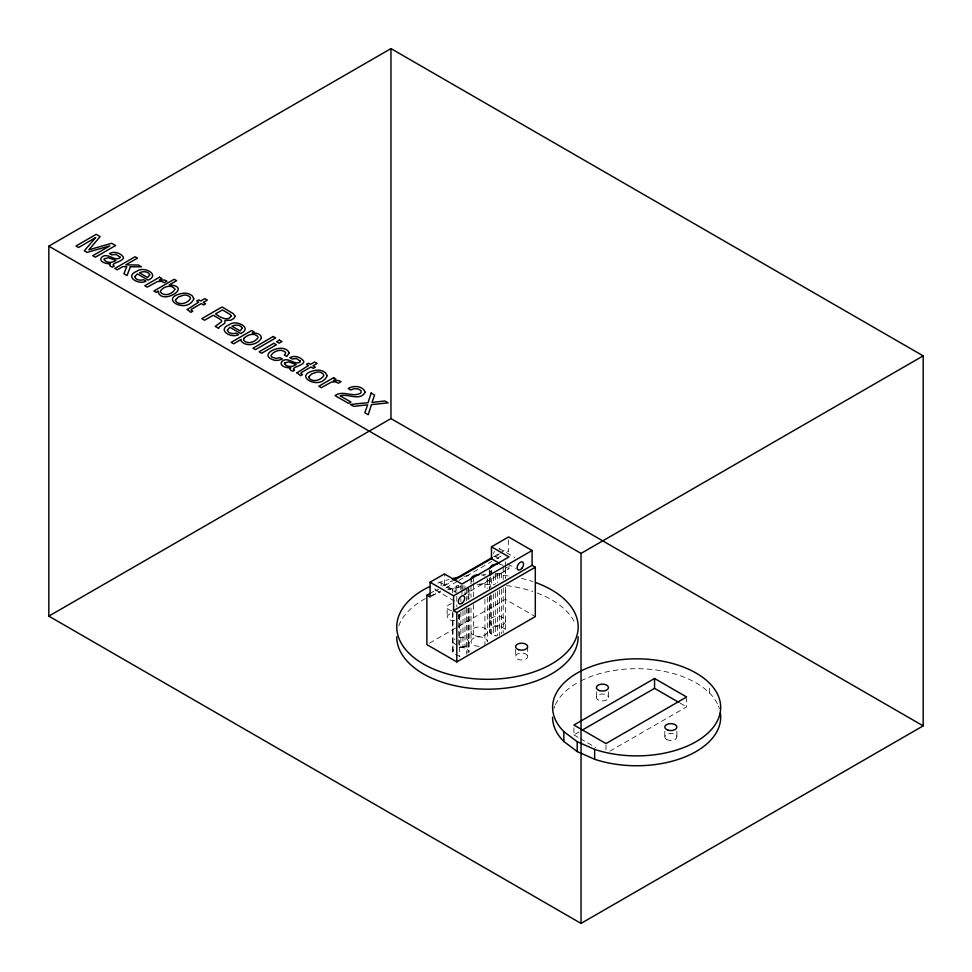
<?xml version="1.0" encoding="UTF-8"?>
<svg xmlns="http://www.w3.org/2000/svg" width="972" height="972" viewBox="0 0 972 972"><rect width="100%" height="100%" fill="white"/><g stroke="black" fill="none" stroke-linecap="round" stroke-linejoin="round"><path stroke-width="0.73" stroke-dasharray="4.86 3.65" d="M458.128 593.819L444.411 585.885L444.411 573.942M452.879 611.728L452.903 653.038L452.709 612.384M458.76 637.729C463.401 635.809 473.267 641.241 466.645 645.615A8.165 4.714 0 0 1 460.874 646.988L459.392 646.915L459.416 614.012M461.943 594.524L461.943 590.04M461.943 588.546L461.943 585.557M508.575 539.897L508.575 551.768L505.367 549.909L500.13 552.934M709.414 692.951L709.426 685.928M468.759 599.202L468.759 588.74L468.759 591.183L466.645 593.297A8.165 4.714 0 0 1 464.956 594.05M497.445 591.498L497.445 635.749C492.95 636.806 485.721 631.107 491.674 627.705A8.165 4.714 0 0 1 501.528 626.952L504.517 628.677A8.165 4.714 0 0 1 505.61 631.035L505.61 586.784M479.16 584.111A8.165 4.714 0 0 0 484.931 582.726L486.231 581.754A8.165 4.714 0 0 0 487.045 578.182M508.976 565.801L508.976 568.802L463.109 595.338M429.478 593.734L437.327 589.202M442.564 586.177L451.725 580.892M493.594 556.713L498.83 553.688M444.411 585.885L452.247 581.353M431.374 596.334L440.535 591.049M445.771 588.024L457.545 581.232M458.857 580.466L491.565 561.585M496.801 558.56L502.038 555.547M429.478 643.124L456.962 627.256M458.262 626.503L505.367 599.311L535.305 616.588M573.905 727.858L573.905 734.917L579.105 731.916M609.881 751.174L686.621 706.875L686.621 698.406M452.709 592.956L452.709 589.968A8.165 4.714 0 0 1 455.103 586.626L458.76 585.411L458.76 589.895M495.331 573.395L499.559 573.395L503.217 572.168A8.165 4.714 0 0 0 505.331 567.624M469.039 607.901L469.039 652.151C468.152 647.765 462.441 647.145 458.76 647.607L458.76 613.806M455.479 654.521L460.874 656.865M503.156 565.461L501.528 564.756A8.165 4.714 0 0 0 499.559 564.282M504.407 566.19L508.976 568.802M499.025 548.415L514.698 557.466M494.627 556.349L499.851 559.362M507.688 563.894L515.537 568.413M680.206 703.169L686.621 706.875M440.438 582.471L456.111 591.535M435.541 590.089L456.451 602.166M456.767 645.396L452.709 642.273A8.165 4.714 0 0 1 455.103 638.944M573.905 734.917L579.045 737.882M580.32 738.623L595.715 747.504M459.392 646.915L459.392 656.78M490.374 571.196L491.674 572.18M452.709 589.968L452.891 590.794M676.901 731.321L676.901 736.97M664.799 731.321L664.799 736.97M608.472 691.821L608.472 697.459A6.051 3.487 0 0 1 599.408 700.484A6.051 3.487 0 0 1 599.408 694.445A6.051 3.487 0 0 1 608.472 697.459M605.981 744.965L605.981 750.615M596.383 691.821L596.383 697.459M527.687 646.672L527.687 656.55A6.051 3.487 0 0 1 518.611 659.575A6.051 3.487 0 0 1 518.611 653.524A6.051 3.487 0 0 1 527.687 656.55M515.585 649.49L515.585 656.55M505.61 568.839L505.61 577.805M505.367 561.889L505.367 566.384M505.367 567.879L505.367 578.352M505.367 587.331L505.367 599.311M503.217 567.004L503.217 579.652M503.217 587.926L503.217 632.966M501.528 572.921L501.528 580.393M501.528 589.372L501.528 633.708M499.559 573.395L499.559 580.867M499.559 589.834L499.559 635.591M497.445 573.553L497.445 582.52M495.331 574.889L495.331 583.856M495.331 592.823L495.331 635.591M493.363 575.91L493.363 584.889M493.363 593.856L493.363 635.117M491.674 569.993L491.674 587.124M491.674 595.411L491.674 634.376M490.374 570.965L490.374 575.679M490.374 576.955L490.374 587.416M490.374 594.888L490.374 633.392M489.56 570.613L489.56 588.546M489.56 596.03L489.56 632.262M489.281 570.333L489.281 576.311M489.281 577.805L489.281 588.279M489.281 597.245L489.281 631.035M487.324 579.397L487.324 588.364M487.324 597.343L487.324 641.593A8.165 4.714 0 0 0 479.16 636.879A8.165 4.714 0 0 0 470.995 641.593L470.995 607.804M484.931 582.738L484.931 588.716M484.931 599.177L484.931 644.934M473.388 577.562L473.388 582.046M473.388 583.54L473.388 597.002M473.388 604.475L473.388 638.264M470.995 579.397L470.995 583.88M470.995 585.375L470.995 597.343M469.039 589.955L469.039 598.922M468.759 608.168L468.759 651.969M467.945 587.598L467.945 599.566M467.945 608.533L467.945 653.099M466.645 588.121L466.645 600.769M466.645 608.241L466.645 654.071M464.956 585.873L464.956 590.356M464.956 591.851L464.956 594.852M464.956 609.796L464.956 648.069M462.988 585.411L462.988 591.389M462.988 610.817L462.988 647.607M460.874 585.241L460.874 589.725M460.874 598.703L460.874 601.692M460.874 612.153L460.874 647.437M459.27 614.231L459.27 617.05M456.791 585.873L456.791 594.852M456.791 596.346L456.791 606.807M455.103 586.626L455.103 592.616M451.652 603.794A6.051 3.487 0 0 0 447.169 607.172L447.169 617.05M479.16 646.307A8.165 4.714 0 0 1 470.995 641.593M472.088 581.754A8.165 4.714 0 0 1 471.274 580.624M481.274 574.841A8.165 4.714 0 0 1 484.931 576.068M441.009 585.788A4.532 2.624 -60 0 0 439.818 582.192L439.077 582.179A4.532 2.624 -60 0 0 437.412 582.969M438.566 589.591A4.532 2.624 -60 0 1 434.97 586.784M499.547 548.852A4.532 2.624 -60 0 1 499.9 549.545M499.158 553.566A4.532 2.624 -60 0 1 498.515 554.55L497.749 555.389A4.532 2.624 -60 0 1 494.092 555.911A4.532 2.624 -60 0 1 494.481 551.197M452.709 652.151A8.165 4.714 0 0 1 453.803 649.794M458.456 615.3A6.051 3.487 0 0 1 458.456 618.787M454.787 620.415A6.051 3.487 0 0 1 447.217 617.499A6.051 3.487 0 0 1 453.219 613.551M451.652 610.55A6.051 3.487 0 0 1 447.169 607.172M398.727 625.895A90.712 52.379 0 0 1 425.748 598.424M430.9 595.86A90.712 52.379 0 0 1 440.656 591.936M447.679 589.737A90.712 52.379 0 0 1 463.984 586.213M477.106 584.78A90.712 52.379 0 0 1 494.857 584.609M506.643 585.618A90.712 52.379 0 0 1 532.814 591.462M537.127 592.993A90.712 52.379 0 0 1 575.072 623.259M437.789 583.103A90.712 52.379 0 0 1 449.113 579.47M463.984 576.347A90.712 52.379 0 0 1 469.743 575.57M483.035 574.622A90.712 52.379 0 0 1 486 574.561M494.857 574.731A90.712 52.379 0 0 1 509.522 576.129M521.442 578.376A90.712 52.379 0 0 1 532.814 581.584M553.858 708.795A84.054 48.527 0 0 1 554.842 706.024M555.437 704.664A84.054 48.527 0 0 1 579.604 681.566M580.867 680.91A84.054 48.527 0 0 1 717.822 704.651M718.417 706.012A84.054 48.527 0 0 1 719.402 708.77M489.56 619.942C488.782 626.49 499.001 627.001 503.217 624.498A8.165 4.714 0 0 0 504.517 618.812L501.528 617.086A8.165 4.714 0 0 0 491.674 617.827L489.56 619.942M475.077 635.809A8.165 4.714 0 0 0 487.324 631.727A8.165 4.714 0 0 0 475.077 627.645A8.165 4.714 0 0 0 475.077 635.809M666.573 739.437A6.051 3.487 0 0 0 676.694 737.87A6.051 3.487 0 0 0 669.283 733.593A6.051 3.487 0 0 0 666.573 739.437"/><path stroke-width="1.46" d="M532.097 565.34L532.097 550.517L508.575 536.933L491.468 546.811L508.976 556.944L461.943 584.063L444.411 573.942L430.074 582.216L430.074 597.087L426.866 595.241L426.866 644.63L456.804 661.908L535.305 616.588L535.305 567.198L532.097 565.34L453.596 610.671L456.804 612.518L535.305 567.198M453.596 610.671L453.596 595.8L430.074 582.216M489.281 568.839L491.674 565.51A8.165 4.714 0 0 1 497.445 564.125M48.819 246.135L390.963 48.6L923.181 355.873L923.181 725.865L581.037 923.4L48.819 616.127L48.819 246.135L581.037 553.408L923.181 355.873M48.819 616.127L390.963 418.592L923.181 725.865M426.866 595.241L429.478 593.734M453.037 580.126L492.282 557.466M454.86 579.847L491.468 558.718L499.256 563.213M453.596 595.8L532.097 550.517M654.557 678.48L573.905 725.039L605.981 743.556L686.621 696.997L654.557 678.48L654.557 688.358L678.93 702.428M581.718 730.409L654.557 688.358M720.361 712.998A84.054 48.527 0 0 1 681.809 758.148A84.054 48.527 0 0 1 594.645 759.266L577.186 751.55L563.845 741.49L563.833 731.624L577.186 741.685L594.645 749.388A84.042 48.515 0 0 0 719.414 715.757A84.042 48.515 0 0 0 622.031 659.575A84.042 48.515 0 0 0 563.882 731.624M594.645 749.388L594.645 759.266M581.037 553.408L581.037 923.4M577.186 741.685L577.186 751.55M491.468 546.811L491.468 558.718M456.804 612.518L456.804 661.908M390.963 48.6L390.963 418.592M470.995 579.397A8.165 4.714 0 0 1 473.388 576.068L475.077 575.315A8.165 4.714 0 0 1 479.16 574.683M578.158 636.818A90.712 52.379 0 0 1 487.434 689.184A90.712 52.379 0 0 1 396.734 636.794M535.706 582.58A90.712 52.379 0 0 1 558.718 659.332A90.712 52.379 0 0 1 424.108 664.423A90.712 52.379 0 0 1 429.575 586.602M452.016 578.717A90.712 52.379 0 0 1 459.452 577.113M563.845 741.49A84.054 48.527 0 0 1 552.57 717.227M289.146 352.958L286.849 356.457L284.444 355.059L285.707 353.176L285.355 352.192C281.212 348.413 274.153 350.941 271.224 355.023A4.301 2.479 0 0 0 271.808 357.003L276.036 358.474L279.875 357.696L282.281 359.093L279.013 360.138A7.156 4.131 0 0 1 274.444 360.211C255.235 354.646 284.711 341.245 289.146 352.958M187.244 309.497L190.828 312.316L192.784 311.186L191.059 310.068L191.569 309.169L201.204 303.616L203.561 304.977L205.578 303.799L203.221 302.438L207.34 300.069L204.837 298.623L200.718 300.992L198.725 299.838L196.696 301.016L198.689 302.171L187.244 309.497M296.995 372.859L300.591 375.69L302.547 374.56L300.822 373.442L301.332 372.543L310.967 366.979L313.312 368.339L315.341 367.173L312.984 365.812L317.103 363.431L314.6 361.985L310.481 364.366L308.476 363.212L306.459 364.378L308.452 365.533L296.995 372.859M134.877 276.57C135.327 280.276 140.746 280.677 143.637 279.729L146.067 281.139C138.559 285.464 123.748 276.242 137.088 271.152C143.504 265.878 160.623 274.432 148.23 280.13L137.429 273.885L134.877 276.57M227.399 329.994C227.837 333.688 233.256 334.089 236.147 333.141L238.59 334.55C231.069 338.876 216.258 329.654 229.599 324.563C236.014 319.29 253.133 327.843 240.752 333.542L229.939 327.297L227.399 329.994M119.969 257.045L119.896 257.859C114.453 261.808 107.382 251.748 101.574 257.361C98.063 262.003 107.114 264.165 110.431 263.643L109.496 264.688L110.456 266.279L112.412 267.13L114.234 266.061C108.9 263.57 123.128 261.65 123.48 257.787L123.347 257.058C120.443 252.89 114.089 250.91 109.532 253.546L111.841 254.883L116.033 254.409L119.969 257.045M300.299 361.147L300.226 361.973C294.783 365.922 287.712 355.849 281.904 361.475C278.381 366.116 287.445 368.279 290.762 367.756L289.826 368.789L290.786 370.393L292.742 371.231L294.565 370.174C289.231 367.683 303.458 365.764 303.811 361.9L303.677 361.171C300.773 357.003 294.419 355.023 289.863 357.66L292.171 358.996L296.363 358.522L300.299 361.147M175.519 299.826L175.434 300.567C178.556 306.131 188.155 303.337 190.524 298.44L189.734 296.812L187.511 295.5A4.775 2.758 0 0 0 183.635 295.148L178.423 296.958L175.519 299.826M308.817 376.784L308.719 377.513C311.842 383.09 321.44 380.295 323.81 375.386L323.032 373.758L320.796 372.458A4.775 2.758 0 0 0 316.921 372.094L311.708 373.916L308.817 376.784M235.017 316.155L234.045 318.354L230.777 320.225L224.933 320.529L224.884 323.154L219.429 326.871L218.615 328.366L215.249 326.422L221.616 321.659L221.555 320.468L219.465 318.84L213.233 315.232L204.545 320.238L201.811 318.658L222.041 306.982L233.353 313.701L235.017 316.155M174.863 289.17C172.955 294.103 163.964 296.982 160.429 292.074L160.38 291.175C162.846 286.57 171.886 283.921 174.863 289.17M158.072 291.236C160.781 306.204 193.635 286.424 169.274 284.905L176.612 280.665L174.207 279.28L153.892 291.005L156.188 292.317L158.072 291.236M193.829 298.72C187.013 315.256 156.249 297.396 183.635 293.192A8.614 4.969 0 0 1 189.261 294.054L192.164 295.695L193.829 298.72M327.114 375.678C320.31 392.214 289.535 374.342 316.921 370.138A8.614 4.969 0 0 1 322.546 371L325.45 372.653L327.114 375.678M104.271 258.929L104.126 259.682C106.653 263.327 112.618 263.048 115.862 260.375L108.244 257.726L104.271 258.929M284.602 363.042L284.456 363.795C286.983 367.44 292.949 367.161 296.193 364.488L288.575 361.839L284.602 363.042M149.724 274.833L147.659 277.518L139.458 272.792C142.568 271.188 148.254 270.933 149.724 274.833M242.235 328.244L240.169 330.93L231.98 326.203C235.078 324.599 240.764 324.344 242.235 328.244M231.166 315.997C227.825 322.242 219.295 316.58 215.517 313.907L222.43 309.922L230.279 314.576L231.166 315.997M365.095 392.19C360.405 401.606 347.879 393.283 340.164 395.835L350.941 402.056L348.596 403.404L335.048 395.592C343.067 389.699 353.298 398.119 361.013 392.882L360.977 390.623L358.389 388.97L354.233 388.654L350.783 389.979L348.268 388.521C353.31 385.228 363.091 385.738 365.095 392.19M261.444 337.867C258.273 344.635 246.22 347.368 241.202 341.136L241.153 339.459L233.62 343.821L231.129 342.387L251.699 330.504L254.117 331.902L252.161 333.032C255.6 332.716 261.152 333.603 261.444 337.867M371.134 393.053L368.06 402.663L350.442 404.474L353.747 406.381L367.671 404.814L364.804 412.772L368.206 414.728L371.462 404.631L388.12 402.858L384.851 400.974L371.984 402.481L374.56 395.033L371.134 393.053M130.345 266.741L127.077 275.513L123.906 273.691L126.749 266.729L122.764 266.632L117.223 269.827L114.842 268.454L135.084 256.766L137.465 258.151L125.716 264.931L138.34 264.979L141.511 266.814L130.345 266.741M243.863 338.377L243.51 340.151C247.131 344.817 255.296 342.156 257.945 337.721L257.92 336.822C254.506 332.145 247.18 334.854 243.863 338.377M95.584 237.63L84.333 250.837L87.043 252.404L109.885 245.88L92.765 255.709L95.365 257.203L115.607 245.527L111.719 243.279L88.841 249.828L100.128 236.597L96.204 234.325L75.974 246.013L78.586 247.52L95.584 237.63M522.037 568.134L521.271 568.972A4.532 2.624 -60 0 1 517.165 567.259A4.532 2.624 -60 0 1 522.098 561.852A4.532 2.624 -60 0 1 522.037 568.134M159.517 277.214L144.767 285.732L147.246 287.153L157.464 281.552L161.644 281.418L164.341 282.706L166.953 281.2L164.572 280.058L159.323 280.045L161.874 278.563L159.517 277.214M273.205 336.519L252.963 348.195L255.454 349.628L275.684 337.94L273.205 336.519M273.849 343.298L259.172 351.779L261.687 353.237L276.376 344.756L273.849 343.298M279.401 340.091L276.595 341.719L279.11 343.165L281.929 341.549L279.401 340.091M333.578 377.707L318.828 386.224L321.307 387.646L331.525 382.045L335.705 381.911L338.402 383.211L341.014 381.692L338.633 380.55L333.384 380.538L335.935 379.068L333.578 377.707M462.089 603.175A4.532 2.624 -60 0 0 463.96 596.055A4.532 2.624 -60 0 0 458.492 600.356A4.532 2.624 -60 0 0 462.089 603.175M518.611 649.697A6.051 3.487 0 0 0 527.687 646.672A6.051 3.487 0 0 0 518.611 643.646A6.051 3.487 0 0 0 518.611 649.697M599.408 690.606A6.051 3.487 0 0 0 608.472 687.593A6.051 3.487 0 0 0 599.408 684.567A6.051 3.487 0 0 0 599.408 690.606M667.825 730.118A6.051 3.487 0 0 0 676.901 727.092A6.051 3.487 0 0 0 667.825 724.067A6.051 3.487 0 0 0 667.825 730.118"/></g></svg>
